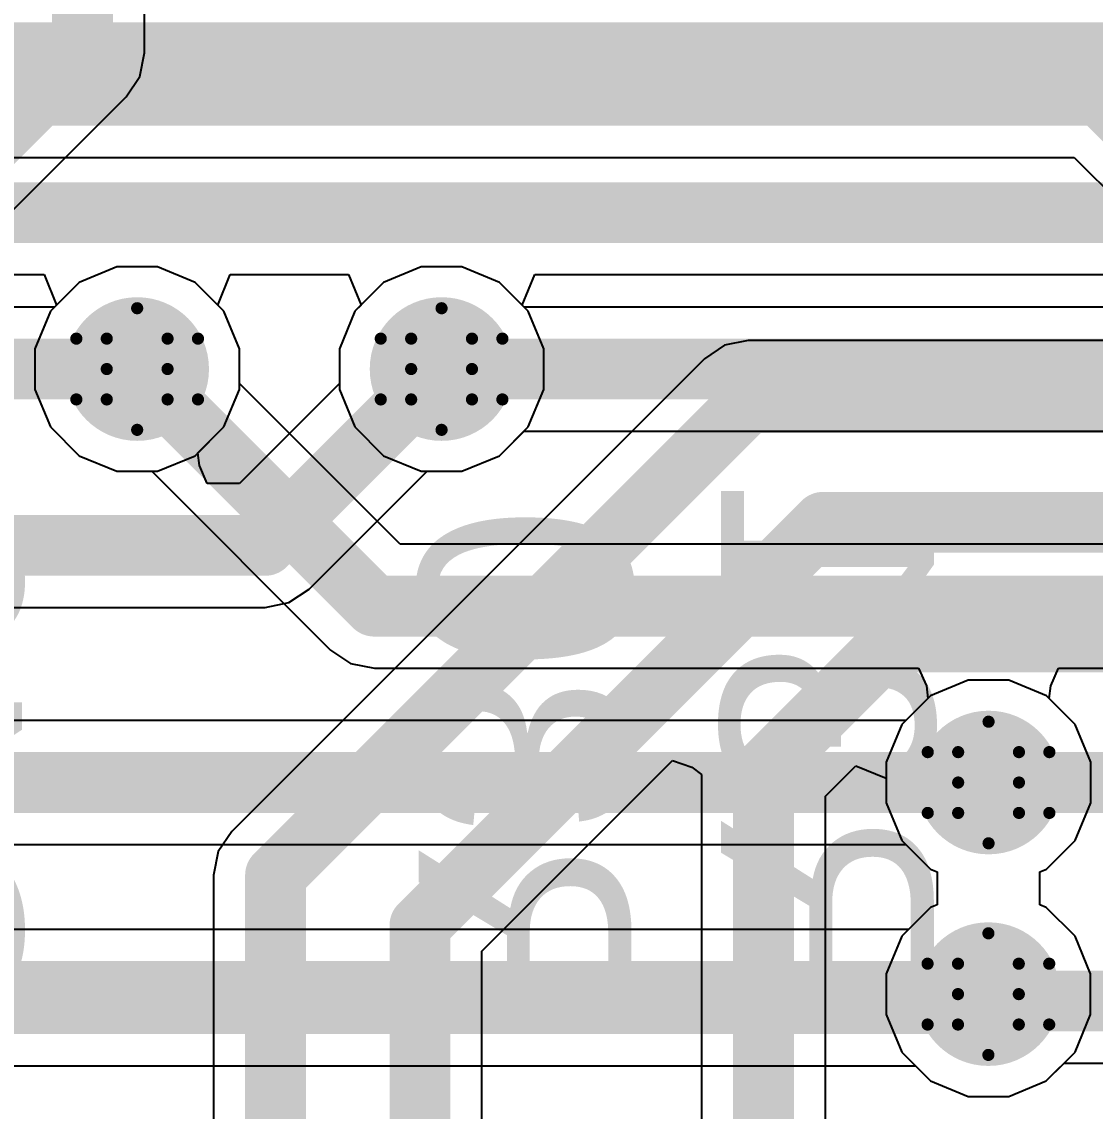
# Model space of a CAD drawing. Header units: inches. Extents: x -4 to 389, y 0 to 108.
# Drawn here: x 20.219 to 24.702, y 26.364 to 30.915 of the extents above; entities that cross this region are included whole.
import ezdxf

# ---------------------------------------------------------------- set-up
doc = ezdxf.new("R2010")
doc.units = ezdxf.units.IN
for name, color, linetype in [('Bottom Layer', 5, 'Continuous'), ('Bottom Overlay', 54, 'Continuous'), ('Drill Drawing', 1, 'Continuous'), ('Signal_1', 16, 'Continuous'), ('Signal_2', 76, 'Continuous'), ('Top Layer', 1, 'Continuous'), ('Via Holes', 16, 'Continuous')]:
    doc.layers.add(name, color=color, linetype=linetype)
doc.styles.add('Arial', font='', dxfattribs={"height": 0.2})
doc.styles.get('Arial').set_extended_font_data('Arial')

msp = doc.modelspace()

# ---------------------------------------------------------------- hatches: boundary and pattern name
at = {"layer": 'Bottom Layer'}
h = msp.add_hatch(color=5, dxfattribs=at)
edge = h.paths.add_edge_path()
edge.add_arc((20.701, 29.464), 0.3, 0, 360)
h = msp.add_hatch(color=5, dxfattribs=at)
edge = h.paths.add_edge_path()
edge.add_arc((21.9724, 29.464), 0.3, 0, 360)
h = msp.add_hatch(color=5, dxfattribs=at)
edge = h.paths.add_edge_path()
edge.add_arc((24.257, 27.7368), 0.3, 0, 360)
h = msp.add_hatch(color=5, dxfattribs=at)
edge = h.paths.add_edge_path()
edge.add_arc((24.2563, 26.8529), 0.3, 0, 360)
at = {"layer": 'Signal_1'}
h = msp.add_hatch(color=16, dxfattribs=at)
edge = h.paths.add_edge_path()
edge.add_arc((20.701, 29.464), 0.3, 0, 360)
h = msp.add_hatch(color=16, dxfattribs=at)
edge = h.paths.add_edge_path()
edge.add_arc((21.9724, 29.464), 0.3, 0, 360)
h = msp.add_hatch(color=16, dxfattribs=at)
edge = h.paths.add_edge_path()
edge.add_arc((24.257, 27.7368), 0.3, 0, 360)
h = msp.add_hatch(color=16, dxfattribs=at)
edge = h.paths.add_edge_path()
edge.add_arc((24.2563, 26.8529), 0.3, 0, 360)
at = {"layer": 'Signal_2'}
h = msp.add_hatch(color=76, dxfattribs=at)
edge = h.paths.add_edge_path()
edge.add_arc((20.701, 29.464), 0.3, 0, 360)
h = msp.add_hatch(color=76, dxfattribs=at)
edge = h.paths.add_edge_path()
edge.add_arc((21.9724, 29.464), 0.3, 0, 360)
h = msp.add_hatch(color=76, dxfattribs=at)
edge = h.paths.add_edge_path()
edge.add_arc((24.257, 27.7368), 0.3, 0, 360)
h = msp.add_hatch(color=76, dxfattribs=at)
edge = h.paths.add_edge_path()
edge.add_arc((24.2563, 26.8529), 0.3, 0, 360)
at = {"layer": 'Top Layer'}
h = msp.add_hatch(color=1, dxfattribs=at)
edge = h.paths.add_edge_path()
edge.add_arc((20.701, 29.464), 0.3, 0, 360)
h = msp.add_hatch(color=1, dxfattribs=at)
edge = h.paths.add_edge_path()
edge.add_arc((21.9724, 29.464), 0.3, 0, 360)
h = msp.add_hatch(color=1, dxfattribs=at)
edge = h.paths.add_edge_path()
edge.add_arc((24.257, 27.7368), 0.3, 0, 360)
h = msp.add_hatch(color=1, dxfattribs=at)
edge = h.paths.add_edge_path()
edge.add_arc((24.2563, 26.8529), 0.3, 0, 360)
at = {"layer": 'Via Holes'}
h = msp.add_hatch(color=7, dxfattribs=at)
edge = h.paths.add_edge_path()
edge.add_arc((20.701, 29.464), 0.15, 0, 360)
h = msp.add_hatch(color=7, dxfattribs=at)
edge = h.paths.add_edge_path()
edge.add_arc((21.9724, 29.464), 0.15, 0, 360)
h = msp.add_hatch(color=7, dxfattribs=at)
edge = h.paths.add_edge_path()
edge.add_arc((24.257, 27.7368), 0.15, 0, 360)
h = msp.add_hatch(color=7, dxfattribs=at)
edge = h.paths.add_edge_path()
edge.add_arc((24.2563, 26.8529), 0.15, 0, 360)

# ---------------------------------------------------------------- linework, layer by layer
at = {"layer": 'Bottom Layer'}
for p, q in [((11.4359, 30.3475), (24.6147, 30.3475)), ((24.6147, 30.3475), (25.1659, 29.7963)), ((20.6161, 29.891), (20.4591, 29.826)), ((20.786, 29.891), (20.6161, 29.891)), ((20.9429, 29.826), (20.786, 29.891)), ((21.8875, 29.891), (21.7305, 29.826)), ((22.0574, 29.891), (21.8875, 29.891)), ((22.2143, 29.826), (22.0574, 29.891)), ((20.4591, 29.826), (20.339, 29.7059)), ((21.063, 29.7059), (20.9429, 29.826)), ((21.7305, 29.826), (21.6104, 29.7059)), ((22.3344, 29.7059), (22.2143, 29.826)), ((20.339, 29.7059), (20.274, 29.5489)), ((21.128, 29.5489), (21.063, 29.7059)), ((21.6104, 29.7059), (21.5454, 29.5489)), ((22.3994, 29.5489), (22.3344, 29.7059)), ((20.274, 29.5489), (20.274, 29.3791)), ((21.128, 29.3791), (21.128, 29.5489)), ((21.5454, 29.5489), (21.5454, 29.3791)), ((22.3994, 29.3791), (22.3994, 29.5489)), ((20.274, 29.3791), (20.339, 29.2221)), ((21.063, 29.2221), (21.128, 29.3791)), ((21.5454, 29.3791), (21.6104, 29.2221)), ((22.3344, 29.2221), (22.3994, 29.3791)), ((20.339, 29.2221), (20.4591, 29.102)), ((20.9429, 29.102), (21.063, 29.2221)), ((21.6104, 29.2221), (21.7305, 29.102)), ((22.2143, 29.102), (22.3344, 29.2221)), ((20.4591, 29.102), (20.6161, 29.037)), ((20.786, 29.037), (20.9429, 29.102)), ((21.7305, 29.102), (21.8875, 29.037)), ((22.0574, 29.037), (22.2143, 29.102)), ((20.6161, 29.037), (20.786, 29.037)), ((21.8875, 29.037), (22.0574, 29.037)), ((24.1721, 28.1638), (24.0151, 28.0988)), ((24.342, 28.1638), (24.1721, 28.1638)), ((24.4989, 28.0988), (24.342, 28.1638)), ((24.0151, 28.0988), (23.895, 27.9787)), ((24.619, 27.9787), (24.4989, 28.0988)), ((23.895, 27.9787), (23.83, 27.8217)), ((24.684, 27.8217), (24.619, 27.9787)), ((23.83, 27.8217), (23.83, 27.6519)), ((24.684, 27.6519), (24.684, 27.8217)), ((23.83, 27.6519), (23.895, 27.4949)), ((24.619, 27.4949), (24.684, 27.6519)), ((23.895, 27.4949), (24.0151, 27.3748)), ((24.4989, 27.3748), (24.619, 27.4949)), ((24.0151, 27.3748), (24.0419, 27.3637)), ((24.0419, 27.3637), (24.0419, 27.2263)), ((24.4714, 27.3634), (24.4989, 27.3748)), ((24.4714, 27.2259), (24.4714, 27.3634)), ((24.0144, 27.2149), (23.8943, 27.0947)), ((24.0419, 27.2263), (24.0144, 27.2149)), ((24.4981, 27.2149), (24.4714, 27.2259)), ((24.6182, 27.0947), (24.4981, 27.2149)), ((23.8943, 27.0947), (23.8293, 26.9378)), ((24.6833, 26.9378), (24.6182, 27.0947)), ((23.8293, 26.9378), (23.8293, 26.7679)), ((24.6833, 26.7679), (24.6833, 26.9378)), ((23.8293, 26.7679), (23.8943, 26.611)), ((24.6182, 26.611), (24.6833, 26.7679)), ((23.8943, 26.611), (24.0144, 26.4909)), ((24.4981, 26.4909), (24.6182, 26.611)), ((24.0144, 26.4909), (24.1713, 26.4259)), ((24.3412, 26.4259), (24.4981, 26.4909)), ((24.1713, 26.4259), (24.3412, 26.4259))]:
    msp.add_line(p, q, dxfattribs=at)
at = {"layer": 'Bottom Layer', "const_width": 0.3048}
for points in [[(8.0722, 30.6324), (24.7327, 30.6324)], [(24.7327, 30.6324), (25.4508, 29.9143)]]:
    msp.add_lwpolyline(points, dxfattribs=at)
at = {"layer": 'Bottom Layer', "const_width": 0.1524}
msp.add_lwpolyline([(24.6565, 30.6324, 1), (24.8089, 30.6324, 1)], format="xyb", close=True, dxfattribs=at)
msp.add_lwpolyline([(24.6565, 30.6324, 1), (24.8089, 30.6324, 1)], format="xyb", close=True, dxfattribs=at)
at = {"layer": 'Drill Drawing', "const_width": 0.0508}
for points in [[(20.574, 29.591), (20.701, 29.718)], [(20.701, 29.718), (20.828, 29.591)], [(21.8454, 29.591), (21.9724, 29.718)], [(21.9724, 29.718), (22.0994, 29.591)], [(20.447, 29.591), (20.574, 29.464)], [(20.447, 29.591), (20.574, 29.591)], [(20.828, 29.591), (20.955, 29.591)], [(20.828, 29.464), (20.955, 29.591)], [(21.7184, 29.591), (21.8454, 29.464)], [(21.7184, 29.591), (21.8454, 29.591)], [(22.0994, 29.591), (22.2264, 29.591)], [(22.0994, 29.464), (22.2264, 29.591)], [(20.447, 29.337), (20.574, 29.464)], [(20.828, 29.464), (20.955, 29.337)], [(21.7184, 29.337), (21.8454, 29.464)], [(22.0994, 29.464), (22.2264, 29.337)], [(20.447, 29.337), (20.574, 29.337)], [(20.574, 29.337), (20.701, 29.21)], [(20.701, 29.21), (20.828, 29.337)], [(20.828, 29.337), (20.955, 29.337)], [(21.7184, 29.337), (21.8454, 29.337)], [(21.8454, 29.337), (21.9724, 29.21)], [(21.9724, 29.21), (22.0994, 29.337)], [(22.0994, 29.337), (22.2264, 29.337)], [(24.13, 27.8638), (24.257, 27.9908)], [(24.257, 27.9908), (24.384, 27.8638)], [(24.003, 27.8638), (24.13, 27.7368)], [(24.003, 27.8638), (24.13, 27.8638)], [(24.384, 27.8638), (24.511, 27.8638)], [(24.384, 27.7368), (24.511, 27.8638)], [(24.003, 27.6098), (24.13, 27.7368)], [(24.384, 27.7368), (24.511, 27.6098)], [(24.003, 27.6098), (24.13, 27.6098)], [(24.13, 27.6098), (24.257, 27.4828)], [(24.257, 27.4828), (24.384, 27.6098)], [(24.384, 27.6098), (24.511, 27.6098)], [(24.1293, 26.9799), (24.2563, 27.1069)], [(24.2563, 27.1069), (24.3833, 26.9799)], [(24.0023, 26.9799), (24.1293, 26.8529)], [(24.0023, 26.9799), (24.1293, 26.9799)], [(24.3833, 26.9799), (24.5103, 26.9799)], [(24.3833, 26.8529), (24.5103, 26.9799)], [(24.0023, 26.7259), (24.1293, 26.8529)], [(24.3833, 26.8529), (24.5103, 26.7259)], [(24.0023, 26.7259), (24.1293, 26.7259)], [(24.1293, 26.7259), (24.2563, 26.5989)], [(24.2563, 26.5989), (24.3833, 26.7259)], [(24.3833, 26.7259), (24.5103, 26.7259)]]:
    msp.add_lwpolyline(points, dxfattribs=at)
at = {"layer": 'Drill Drawing', "const_width": 0.0254}
for points in [[(20.6883, 29.718, 1), (20.7137, 29.718, 1)], [(20.6883, 29.718, 1), (20.7137, 29.718, 1)], [(21.9597, 29.718, 1), (21.9851, 29.718, 1)], [(21.9597, 29.718, 1), (21.9851, 29.718, 1)], [(20.4343, 29.591, 1), (20.4597, 29.591, 1)], [(20.4343, 29.591, 1), (20.4597, 29.591, 1)], [(20.5613, 29.591, 1), (20.5867, 29.591, 1)], [(20.5613, 29.591, 1), (20.5867, 29.591, 1)], [(20.8153, 29.591, 1), (20.8407, 29.591, 1)], [(20.8153, 29.591, 1), (20.8407, 29.591, 1)], [(20.9423, 29.591, 1), (20.9677, 29.591, 1)], [(20.9423, 29.591, 1), (20.9677, 29.591, 1)], [(21.7057, 29.591, 1), (21.7311, 29.591, 1)], [(21.7057, 29.591, 1), (21.7311, 29.591, 1)], [(21.8327, 29.591, 1), (21.8581, 29.591, 1)], [(21.8327, 29.591, 1), (21.8581, 29.591, 1)], [(22.0867, 29.591, 1), (22.1121, 29.591, 1)], [(22.0867, 29.591, 1), (22.1121, 29.591, 1)], [(22.2137, 29.591, 1), (22.2391, 29.591, 1)], [(22.2137, 29.591, 1), (22.2391, 29.591, 1)], [(20.5613, 29.464, 1), (20.5867, 29.464, 1)], [(20.5613, 29.464, 1), (20.5867, 29.464, 1)], [(20.8153, 29.464, 1), (20.8407, 29.464, 1)], [(20.8153, 29.464, 1), (20.8407, 29.464, 1)], [(21.8327, 29.464, 1), (21.8581, 29.464, 1)], [(21.8327, 29.464, 1), (21.8581, 29.464, 1)], [(22.0867, 29.464, 1), (22.1121, 29.464, 1)], [(22.0867, 29.464, 1), (22.1121, 29.464, 1)], [(20.4343, 29.337, 1), (20.4597, 29.337, 1)], [(20.4343, 29.337, 1), (20.4597, 29.337, 1)], [(20.5613, 29.337, 1), (20.5867, 29.337, 1)], [(20.5613, 29.337, 1), (20.5867, 29.337, 1)], [(20.8153, 29.337, 1), (20.8407, 29.337, 1)], [(20.8153, 29.337, 1), (20.8407, 29.337, 1)], [(20.9423, 29.337, 1), (20.9677, 29.337, 1)], [(20.9423, 29.337, 1), (20.9677, 29.337, 1)], [(21.7057, 29.337, 1), (21.7311, 29.337, 1)], [(21.7057, 29.337, 1), (21.7311, 29.337, 1)], [(21.8327, 29.337, 1), (21.8581, 29.337, 1)], [(21.8327, 29.337, 1), (21.8581, 29.337, 1)], [(22.0867, 29.337, 1), (22.1121, 29.337, 1)], [(22.0867, 29.337, 1), (22.1121, 29.337, 1)], [(22.2137, 29.337, 1), (22.2391, 29.337, 1)], [(22.2137, 29.337, 1), (22.2391, 29.337, 1)], [(20.6883, 29.21, 1), (20.7137, 29.21, 1)], [(20.6883, 29.21, 1), (20.7137, 29.21, 1)], [(21.9597, 29.21, 1), (21.9851, 29.21, 1)], [(21.9597, 29.21, 1), (21.9851, 29.21, 1)], [(24.2443, 27.9908, 1), (24.2697, 27.9908, 1)], [(24.2443, 27.9908, 1), (24.2697, 27.9908, 1)], [(23.9903, 27.8638, 1), (24.0157, 27.8638, 1)], [(23.9903, 27.8638, 1), (24.0157, 27.8638, 1)], [(24.1173, 27.8638, 1), (24.1427, 27.8638, 1)], [(24.1173, 27.8638, 1), (24.1427, 27.8638, 1)], [(24.3713, 27.8638, 1), (24.3967, 27.8638, 1)], [(24.3713, 27.8638, 1), (24.3967, 27.8638, 1)], [(24.4983, 27.8638, 1), (24.5237, 27.8638, 1)], [(24.4983, 27.8638, 1), (24.5237, 27.8638, 1)], [(24.1173, 27.7368, 1), (24.1427, 27.7368, 1)], [(24.1173, 27.7368, 1), (24.1427, 27.7368, 1)], [(24.3713, 27.7368, 1), (24.3967, 27.7368, 1)], [(24.3713, 27.7368, 1), (24.3967, 27.7368, 1)], [(23.9903, 27.6098, 1), (24.0157, 27.6098, 1)], [(23.9903, 27.6098, 1), (24.0157, 27.6098, 1)], [(24.1173, 27.6098, 1), (24.1427, 27.6098, 1)], [(24.1173, 27.6098, 1), (24.1427, 27.6098, 1)], [(24.3713, 27.6098, 1), (24.3967, 27.6098, 1)], [(24.3713, 27.6098, 1), (24.3967, 27.6098, 1)], [(24.4983, 27.6098, 1), (24.5237, 27.6098, 1)], [(24.4983, 27.6098, 1), (24.5237, 27.6098, 1)], [(24.2443, 27.4828, 1), (24.2697, 27.4828, 1)], [(24.2443, 27.4828, 1), (24.2697, 27.4828, 1)], [(24.2436, 27.1069, 1), (24.269, 27.1069, 1)], [(24.2436, 27.1069, 1), (24.269, 27.1069, 1)], [(23.9896, 26.9799, 1), (24.015, 26.9799, 1)], [(23.9896, 26.9799, 1), (24.015, 26.9799, 1)], [(24.1166, 26.9799, 1), (24.142, 26.9799, 1)], [(24.1166, 26.9799, 1), (24.142, 26.9799, 1)], [(24.3706, 26.9799, 1), (24.396, 26.9799, 1)], [(24.3706, 26.9799, 1), (24.396, 26.9799, 1)], [(24.4976, 26.9799, 1), (24.523, 26.9799, 1)], [(24.4976, 26.9799, 1), (24.523, 26.9799, 1)], [(24.1166, 26.8529, 1), (24.142, 26.8529, 1)], [(24.1166, 26.8529, 1), (24.142, 26.8529, 1)], [(24.3706, 26.8529, 1), (24.396, 26.8529, 1)], [(24.3706, 26.8529, 1), (24.396, 26.8529, 1)], [(23.9896, 26.7259, 1), (24.015, 26.7259, 1)], [(23.9896, 26.7259, 1), (24.015, 26.7259, 1)], [(24.1166, 26.7259, 1), (24.142, 26.7259, 1)], [(24.1166, 26.7259, 1), (24.142, 26.7259, 1)], [(24.3706, 26.7259, 1), (24.396, 26.7259, 1)], [(24.3706, 26.7259, 1), (24.396, 26.7259, 1)], [(24.4976, 26.7259, 1), (24.523, 26.7259, 1)], [(24.4976, 26.7259, 1), (24.523, 26.7259, 1)], [(24.2436, 26.5989, 1), (24.269, 26.5989, 1)], [(24.2436, 26.5989, 1), (24.269, 26.5989, 1)]]:
    msp.add_lwpolyline(points, format="xyb", close=True, dxfattribs=at)
at = {"layer": 'Signal_1'}
for p, q in [((20.7314, 30.7848), (20.7314, 31.2085)), ((20.7117, 30.6857), (20.7314, 30.7848)), ((20.6555, 30.6017), (20.7117, 30.6857)), ((18.3184, 28.2645), (20.6555, 30.6017)), ((20.6161, 29.891), (20.4591, 29.826)), ((20.786, 29.891), (20.6161, 29.891)), ((20.9429, 29.826), (20.786, 29.891)), ((21.8875, 29.891), (21.7305, 29.826)), ((22.0574, 29.891), (21.8875, 29.891)), ((22.2143, 29.826), (22.0574, 29.891)), ((20.4591, 29.826), (20.339, 29.7059)), ((21.063, 29.7059), (20.9429, 29.826)), ((21.7305, 29.826), (21.6104, 29.7059)), ((22.3173, 29.723), (22.2143, 29.826)), ((26.161, 29.723), (22.3173, 29.723)), ((20.339, 29.7059), (20.274, 29.5489)), ((21.128, 29.5489), (21.063, 29.7059)), ((21.6104, 29.7059), (21.5454, 29.5489)), ((20.274, 29.5489), (20.274, 29.3791)), ((21.128, 29.4032), (21.128, 29.5489)), ((21.5454, 29.5489), (21.5454, 29.3791)), ((21.7989, 28.7324), (21.128, 29.4032)), ((20.274, 29.3791), (20.339, 29.2221)), ((21.5454, 29.3791), (21.6104, 29.2221)), ((20.339, 29.2221), (20.4591, 29.102)), ((21.6104, 29.2221), (21.7305, 29.102)), ((22.2143, 29.102), (22.3173, 29.205)), ((22.3173, 29.205), (29.5255, 29.205)), ((20.4591, 29.102), (20.6161, 29.037)), ((21.7305, 29.102), (21.8875, 29.037)), ((22.0574, 29.037), (22.2143, 29.102)), ((20.6161, 29.037), (20.7618, 29.037)), ((20.7618, 29.037), (21.5085, 28.2903)), ((21.8875, 29.037), (22.0574, 29.037)), ((29.5763, 28.7324), (21.7989, 28.7324)), ((21.5085, 28.2903), (21.5925, 28.2341)), ((21.5925, 28.2341), (21.6916, 28.2144)), ((21.6916, 28.2144), (23.9648, 28.2144)), ((23.9648, 28.2144), (23.9971, 28.1403)), ((24.517, 28.1403), (24.5492, 28.2144)), ((24.5492, 28.2144), (29.5763, 28.2144)), ((23.9971, 28.1403), (24.0038, 28.0874)), ((24.5103, 28.0874), (24.517, 28.1403)), ((24.0038, 28.0874), (23.895, 27.9787)), ((24.619, 27.9787), (24.5103, 28.0874)), ((23.895, 27.9787), (23.83, 27.8217)), ((24.684, 27.8217), (24.619, 27.9787)), ((23.83, 27.8217), (23.83, 27.6519)), ((24.684, 27.6519), (24.684, 27.8217)), ((23.83, 27.6519), (23.895, 27.4949)), ((24.619, 27.4949), (24.684, 27.6519)), ((23.895, 27.4949), (24.0151, 27.3748)), ((24.4989, 27.3748), (24.619, 27.4949)), ((24.0151, 27.3748), (24.0419, 27.3637)), ((24.0419, 27.3637), (24.0419, 27.2263)), ((24.4714, 27.3634), (24.4989, 27.3748)), ((24.4714, 27.2259), (24.4714, 27.3634)), ((24.0144, 27.2149), (23.8943, 27.0947)), ((24.0419, 27.2263), (24.0144, 27.2149)), ((24.4981, 27.2149), (24.4714, 27.2259)), ((24.6182, 27.0947), (24.4981, 27.2149)), ((23.8943, 27.0947), (23.8293, 26.9378)), ((24.6833, 26.9378), (24.6182, 27.0947)), ((23.8293, 26.9378), (23.8293, 26.7679)), ((24.6833, 26.7679), (24.6833, 26.9378)), ((23.8293, 26.7679), (23.8943, 26.611)), ((24.6182, 26.611), (24.6833, 26.7679)), ((23.8943, 26.611), (24.0144, 26.4909)), ((24.4981, 26.4909), (24.6182, 26.611)), ((24.0144, 26.4909), (24.1713, 26.4259)), ((24.3412, 26.4259), (24.4981, 26.4909)), ((24.1713, 26.4259), (24.3412, 26.4259))]:
    msp.add_line(p, q, dxfattribs=at)
at = {"layer": 'Signal_1', "const_width": 0.254}
for points in [[(20.4724, 30.7848), (20.4724, 31.5534)], [(18.0594, 28.3718), (20.4724, 30.7848)], [(20.701, 29.464), (21.6916, 28.4734)], [(21.9724, 29.464), (29.8704, 29.464)], [(21.6916, 28.4734), (29.9212, 28.4734)]]:
    msp.add_lwpolyline(points, dxfattribs=at)
at = {"layer": 'Signal_1', "const_width": 0.127}
for points in [[(20.4089, 30.7848, 1), (20.5359, 30.7848, 1)], [(20.4089, 30.7848, 1), (20.5359, 30.7848, 1)], [(20.6375, 29.464, 1), (20.7645, 29.464, 1)], [(21.9089, 29.464, 1), (22.0359, 29.464, 1)], [(21.6281, 28.4734, 1), (21.7551, 28.4734, 1)], [(21.6281, 28.4734, 1), (21.7551, 28.4734, 1)]]:
    msp.add_lwpolyline(points, format="xyb", close=True, dxfattribs=at)
at = {"layer": 'Signal_2'}
for p, q in [((14.0507, 29.8585), (20.312, 29.8585)), ((20.312, 29.8585), (20.3647, 29.7315)), ((21.0374, 29.7315), (21.09, 29.8585)), ((21.09, 29.8585), (21.5834, 29.8585)), ((21.5834, 29.8585), (21.6361, 29.7315)), ((22.3088, 29.7315), (22.3614, 29.8585)), ((22.3614, 29.8585), (26.2051, 29.8585)), ((20.3647, 29.7315), (20.339, 29.7059)), ((21.063, 29.7059), (21.0374, 29.7315)), ((21.6361, 29.7315), (21.6104, 29.7059)), ((22.3344, 29.7059), (22.3088, 29.7315)), ((20.339, 29.7059), (20.274, 29.5489)), ((21.128, 29.5489), (21.063, 29.7059)), ((21.6104, 29.7059), (21.5454, 29.5489)), ((22.3994, 29.5489), (22.3344, 29.7059)), ((20.274, 29.5489), (20.274, 29.3791)), ((21.128, 29.3791), (21.128, 29.5489)), ((21.5454, 29.5489), (21.5454, 29.3791)), ((22.3994, 29.3791), (22.3994, 29.5489)), ((20.274, 29.3791), (20.339, 29.2221)), ((21.063, 29.2221), (21.128, 29.3791)), ((21.5454, 29.3791), (21.6104, 29.2221)), ((22.3344, 29.2221), (22.3994, 29.3791)), ((20.339, 29.2221), (20.4591, 29.102)), ((20.9429, 29.102), (21.063, 29.2221)), ((21.6104, 29.2221), (21.7305, 29.102)), ((22.2143, 29.102), (22.3344, 29.2221)), ((20.4591, 29.102), (20.6161, 29.037)), ((20.786, 29.037), (20.9429, 29.102)), ((21.7305, 29.102), (21.8875, 29.037)), ((22.0574, 29.037), (22.2143, 29.102)), ((20.6161, 29.037), (20.786, 29.037)), ((21.8875, 29.037), (22.0574, 29.037)), ((24.1721, 28.1638), (24.0151, 28.0988)), ((24.342, 28.1638), (24.1721, 28.1638)), ((24.4989, 28.0988), (24.342, 28.1638)), ((24.0151, 28.0988), (23.9121, 27.9958)), ((24.619, 27.9787), (24.4989, 28.0988)), ((23.9121, 27.9958), (15.3416, 27.9958)), ((24.684, 27.8217), (24.619, 27.9787)), ((24.684, 27.6519), (24.684, 27.8217)), ((24.619, 27.4949), (24.684, 27.6519)), ((24.4989, 27.3748), (24.619, 27.4949)), ((15.4489, 27.4778), (23.9121, 27.4778)), ((23.9121, 27.4778), (24.0151, 27.3748)), ((24.0151, 27.3748), (24.0419, 27.3637)), ((24.0419, 27.3637), (24.0419, 27.2263)), ((24.4714, 27.3634), (24.4989, 27.3748)), ((24.4714, 27.2259), (24.4714, 27.3634)), ((24.0144, 27.2149), (23.9227, 27.1232)), ((24.0419, 27.2263), (24.0144, 27.2149)), ((24.4981, 27.2149), (24.4714, 27.2259)), ((24.6182, 27.0947), (24.4981, 27.2149)), ((23.9227, 27.1232), (17.3733, 27.1232)), ((24.6833, 26.9378), (24.6182, 27.0947)), ((24.6833, 26.7679), (24.6833, 26.9378)), ((24.6182, 26.611), (24.6833, 26.7679)), ((24.4981, 26.4909), (24.6182, 26.611)), ((17.4023, 26.5535), (23.9518, 26.5535)), ((23.9518, 26.5535), (24.0144, 26.4909)), ((24.0144, 26.4909), (24.1713, 26.4259)), ((24.3412, 26.4259), (24.4981, 26.4909)), ((24.1713, 26.4259), (24.3412, 26.4259))]:
    msp.add_line(p, q, dxfattribs=at)
for points, const_width in [([(13.9446, 30.7848), (26.67, 30.7848)], 0.254), ([(13.9434, 30.1175), (26.5499, 30.1175)], 0.254), ([(15.3416, 27.7368), (24.257, 27.7368)], 0.254), ([(17.0834, 26.8383), (24.2417, 26.8383)], 0.3048), ([(24.2417, 26.8383), (24.2563, 26.8529)], 0.3048)]:
    msp.add_lwpolyline(points, dxfattribs=dict(at, const_width=const_width))
for points, const_width in [([(24.1935, 27.7368, 1), (24.3205, 27.7368, 1)], 0.127), ([(24.1655, 26.8383, 1), (24.3179, 26.8383, 1)], 0.1524), ([(24.1655, 26.8383, 1), (24.3179, 26.8383, 1)], 0.1524), ([(24.1801, 26.8529, 1), (24.3325, 26.8529, 1)], 0.1524)]:
    msp.add_lwpolyline(points, format="xyb", close=True, dxfattribs=dict(at, const_width=const_width))
at = {"layer": 'Top Layer'}
for p, q in [((20.6161, 29.891), (20.4591, 29.826)), ((20.786, 29.891), (20.6161, 29.891)), ((20.9429, 29.826), (20.786, 29.891)), ((21.8875, 29.891), (21.7305, 29.826)), ((22.0574, 29.891), (21.8875, 29.891)), ((22.2143, 29.826), (22.0574, 29.891)), ((20.4591, 29.826), (20.3561, 29.723)), ((21.063, 29.7059), (20.9429, 29.826)), ((21.7305, 29.826), (21.6104, 29.7059)), ((22.3344, 29.7059), (22.2143, 29.826)), ((20.3561, 29.723), (16.1601, 29.723)), ((21.128, 29.5489), (21.063, 29.7059)), ((21.6104, 29.7059), (21.5454, 29.5489)), ((22.3994, 29.5489), (22.3344, 29.7059)), ((23.2532, 29.5828), (23.1541, 29.5631)), ((26.3932, 29.5828), (23.2532, 29.5828)), ((21.128, 29.3791), (21.128, 29.5489)), ((21.5454, 29.5489), (21.5454, 29.4032)), ((22.3994, 29.3791), (22.3994, 29.5489)), ((23.1541, 29.5631), (23.0701, 29.5069)), ((23.0701, 29.5069), (21.0958, 27.5326)), ((21.5454, 29.4032), (21.1285, 28.9864)), ((21.063, 29.2221), (21.128, 29.3791)), ((22.3344, 29.2221), (22.3994, 29.3791)), ((20.9543, 29.1134), (21.063, 29.2221)), ((22.2143, 29.102), (22.3344, 29.2221)), ((20.961, 29.0605), (20.9543, 29.1134)), ((22.0574, 29.037), (22.2143, 29.102)), ((20.9932, 28.9864), (20.961, 29.0605)), ((21.4189, 28.5443), (21.9117, 29.037)), ((21.9117, 29.037), (22.0574, 29.037)), ((21.1285, 28.9864), (20.9932, 28.9864)), ((21.3349, 28.4881), (21.4189, 28.5443)), ((21.2358, 28.4684), (21.3349, 28.4881)), ((16.002, 28.4684), (21.2358, 28.4684)), ((22.1411, 27.0326), (22.9369, 27.8284)), ((22.9369, 27.8284), (23.017, 27.8015)), ((23.5762, 27.6803), (23.703, 27.8072)), ((23.703, 27.8072), (23.83, 27.7546)), ((23.017, 27.8015), (23.0582, 27.7702)), ((23.0582, 27.7702), (23.0582, 23.0555)), ((23.83, 27.7546), (23.83, 27.6519)), ((23.5762, 23.1627), (23.5762, 27.6803)), ((23.83, 27.6519), (23.895, 27.4949)), ((21.0958, 27.5326), (21.0396, 27.4486)), ((23.895, 27.4949), (24.0151, 27.3748)), ((21.0396, 27.4486), (21.0199, 27.3495)), ((24.0151, 27.3748), (24.0419, 27.3637)), ((24.0419, 27.3637), (24.0419, 27.2263)), ((21.0199, 27.3495), (21.0199, 25.3385)), ((24.0144, 27.2149), (23.8943, 27.0947)), ((24.0419, 27.2263), (24.0144, 27.2149)), ((23.8943, 27.0947), (23.8293, 26.9378)), ((22.1411, 24.8094), (22.1411, 27.0326)), ((23.8293, 26.9378), (23.8293, 26.7679)), ((23.8293, 26.7679), (23.8943, 26.611)), ((23.8943, 26.611), (24.0144, 26.4909)), ((24.4981, 26.4909), (24.5721, 26.5648)), ((24.5721, 26.5648), (25.1235, 26.5648)), ((24.0144, 26.4909), (24.1713, 26.4259)), ((24.3412, 26.4259), (24.4981, 26.4909)), ((24.1713, 26.4259), (24.3412, 26.4259))]:
    msp.add_line(p, q, dxfattribs=at)
at = {"layer": 'Top Layer', "const_width": 0.254}
for points in [[(16.0528, 29.464), (20.701, 29.464)], [(21.2358, 28.7274), (21.9724, 29.464)], [(21.2789, 27.3495), (23.2532, 29.3238)], [(23.2532, 29.3238), (28.1724, 29.3238)], [(21.8821, 27.1399), (23.566, 28.8238)], [(23.566, 28.8238), (28.1724, 28.8238)], [(16.002, 28.7274), (21.2358, 28.7274)], [(23.3172, 27.7876), (23.8534, 28.3238)], [(23.8534, 28.3238), (28.1724, 28.3238)], [(23.3172, 23.0555), (23.3172, 27.7876)], [(24.257, 27.7368), (25.146, 27.7368)], [(21.2789, 24.9936), (21.2789, 27.3495)], [(21.8821, 24.8094), (21.8821, 27.1399)], [(24.2563, 26.8529), (24.2853, 26.8238)], [(24.2853, 26.8238), (28.1724, 26.8238)]]:
    msp.add_lwpolyline(points, dxfattribs=at)
at = {"layer": 'Top Layer', "const_width": 0.127}
for points in [[(20.6375, 29.464, 1), (20.7645, 29.464, 1)], [(21.9089, 29.464, 1), (22.0359, 29.464, 1)], [(23.1897, 29.3238, 1), (23.3167, 29.3238, 1)], [(23.1897, 29.3238, 1), (23.3167, 29.3238, 1)], [(23.5025, 28.8238, 1), (23.6295, 28.8238, 1)], [(23.5025, 28.8238, 1), (23.6295, 28.8238, 1)], [(21.1723, 28.7274, 1), (21.2993, 28.7274, 1)], [(21.1723, 28.7274, 1), (21.2993, 28.7274, 1)], [(23.7899, 28.3238, 1), (23.9169, 28.3238, 1)], [(23.7899, 28.3238, 1), (23.9169, 28.3238, 1)], [(23.2537, 27.7876, 1), (23.3807, 27.7876, 1)], [(23.2537, 27.7876, 1), (23.3807, 27.7876, 1)], [(24.1935, 27.7368, 1), (24.3205, 27.7368, 1)], [(21.2154, 27.3495, 1), (21.3424, 27.3495, 1)], [(21.2154, 27.3495, 1), (21.3424, 27.3495, 1)], [(21.8186, 27.1399, 1), (21.9456, 27.1399, 1)], [(21.8186, 27.1399, 1), (21.9456, 27.1399, 1)], [(24.1928, 26.8529, 1), (24.3198, 26.8529, 1)], [(24.2218, 26.8238, 1), (24.3488, 26.8238, 1)], [(24.2218, 26.8238, 1), (24.3488, 26.8238, 1)]]:
    msp.add_lwpolyline(points, format="xyb", close=True, dxfattribs=at)

# ---------------------------------------------------------------- texts
at = {"layer": 'Bottom Overlay', "style": 'Arial', "text_generation_flag": 2}
for s, p in [('R31', (23.1395, 26.7378)), ('C40', (19.3304, 26.6405)), ('R30', (21.8763, 26.6151))]:
    msp.add_text(s, height=0.889, rotation=270, dxfattribs=at).set_placement(p)

doc.saveas('drawing.dxf')
